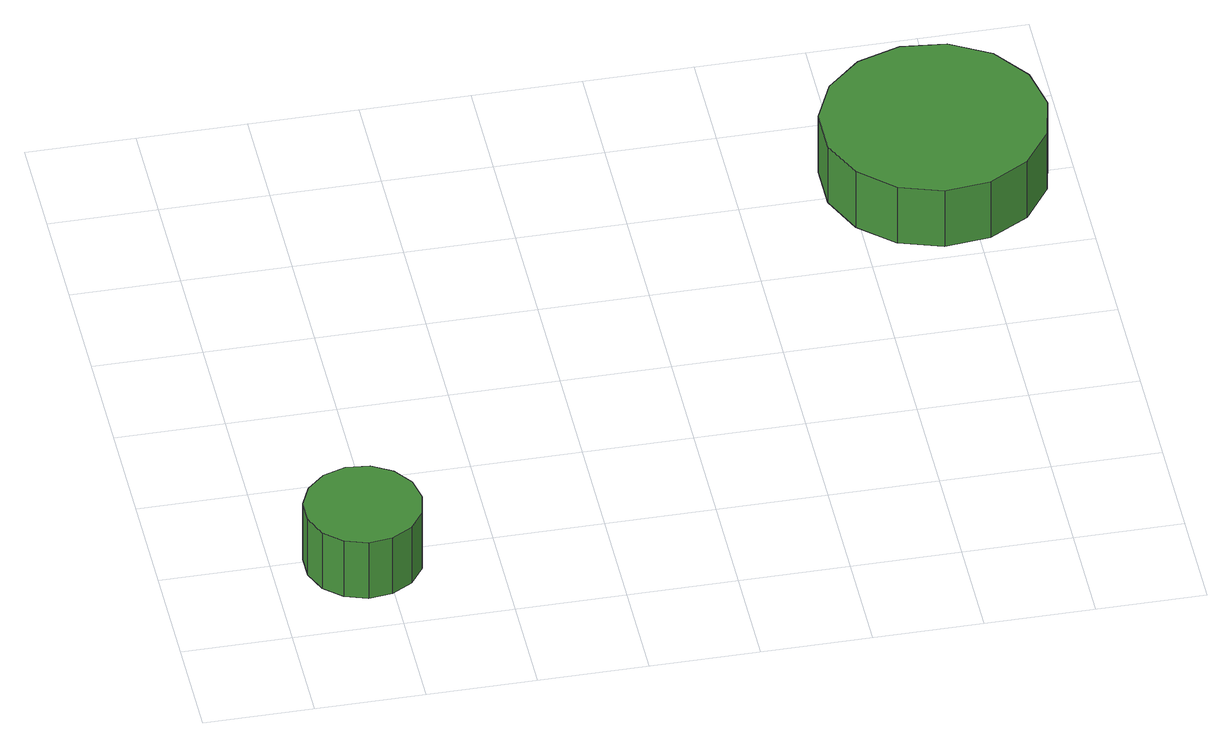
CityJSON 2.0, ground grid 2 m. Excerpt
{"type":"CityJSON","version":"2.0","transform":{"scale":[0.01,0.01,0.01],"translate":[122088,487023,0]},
"CityObjects":{
"tree1":{"type":"SolitaryVegetationObject","attributes":{"function":"something"},"geometry":[{"type":"MultiSurface","lod":"1","boundaries":[[[0,1,2,3,4,5,6,7,8,9,10,11,12,13,14]],[[15,16,17,18,19,20,21,22,23,24,25,26,27,28,29]],[[0,29,28,1]],[[1,28,27,2]],[[2,27,26,3]],[[3,26,25,4]],[[4,25,24,5]],[[5,24,23,6]],[[6,23,22,7]],[[7,22,21,8]],[[8,21,20,9]],[[9,20,19,10]],[[10,19,18,11]],[[11,18,17,12]],[[12,17,16,13]],[[13,16,15,14]],[[14,15,29,0]]]}]},
"tree2":{"type":"SolitaryVegetationObject","attributes":{"function":"something"},"geometry":[{"type":"MultiSurface","lod":"1","boundaries":[[[30,31,32,33,34,35,36,37,38,39,40,41,42,43,44]],[[45,46,47,48,49,50,51,52,53,54,55,56,57,58,59]],[[30,59,58,31]],[[31,58,57,32]],[[32,57,56,33]],[[33,56,55,34]],[[34,55,54,35]],[[35,54,53,36]],[[36,53,52,37]],[[37,52,51,38]],[[38,51,50,39]],[[39,50,49,40]],[[40,49,48,41]],[[41,48,47,42]],[[42,47,46,43]],[[43,46,45,44]],[[44,45,59,30]]]}]}
},
"vertices":[
[270,185,189],[261,228,189],[235,264,189],[197,286,189],[153,291,189],[111,277,189],[78,247,189],[60,207,189],[60,163,189],[78,122,189],[111,93,189],[153,79,189],[197,84,189],[235,106,189],[261,141,189],[261,141,62],[235,106,62],[197,84,62],[153,79,62],[111,93,62],[78,122,62],[60,163,62],[60,207,62],[78,247,62],[111,277,62],[153,291,62],[197,286,62],[235,264,62],[261,228,62],[270,185,62],
[1558,1022,197],[1541,1105,197],[1491,1174,197],[1417,1216,197],[1333,1225,197],[1253,1199,197],[1190,1142,197],[1155,1065,197],[1155,980,197],[1190,903,197],[1253,846,197],[1333,820,197],[1417,829,197],[1491,871,197],[1541,940,197],[1541,940,70],[1491,871,70],[1417,829,70],[1333,820,70],[1253,846,70],[1190,903,70],[1155,980,70],[1155,1065,70],[1190,1142,70],[1253,1199,70],[1333,1225,70],[1417,1216,70],[1491,1174,70],[1541,1105,70],[1558,1022,70]
]}
